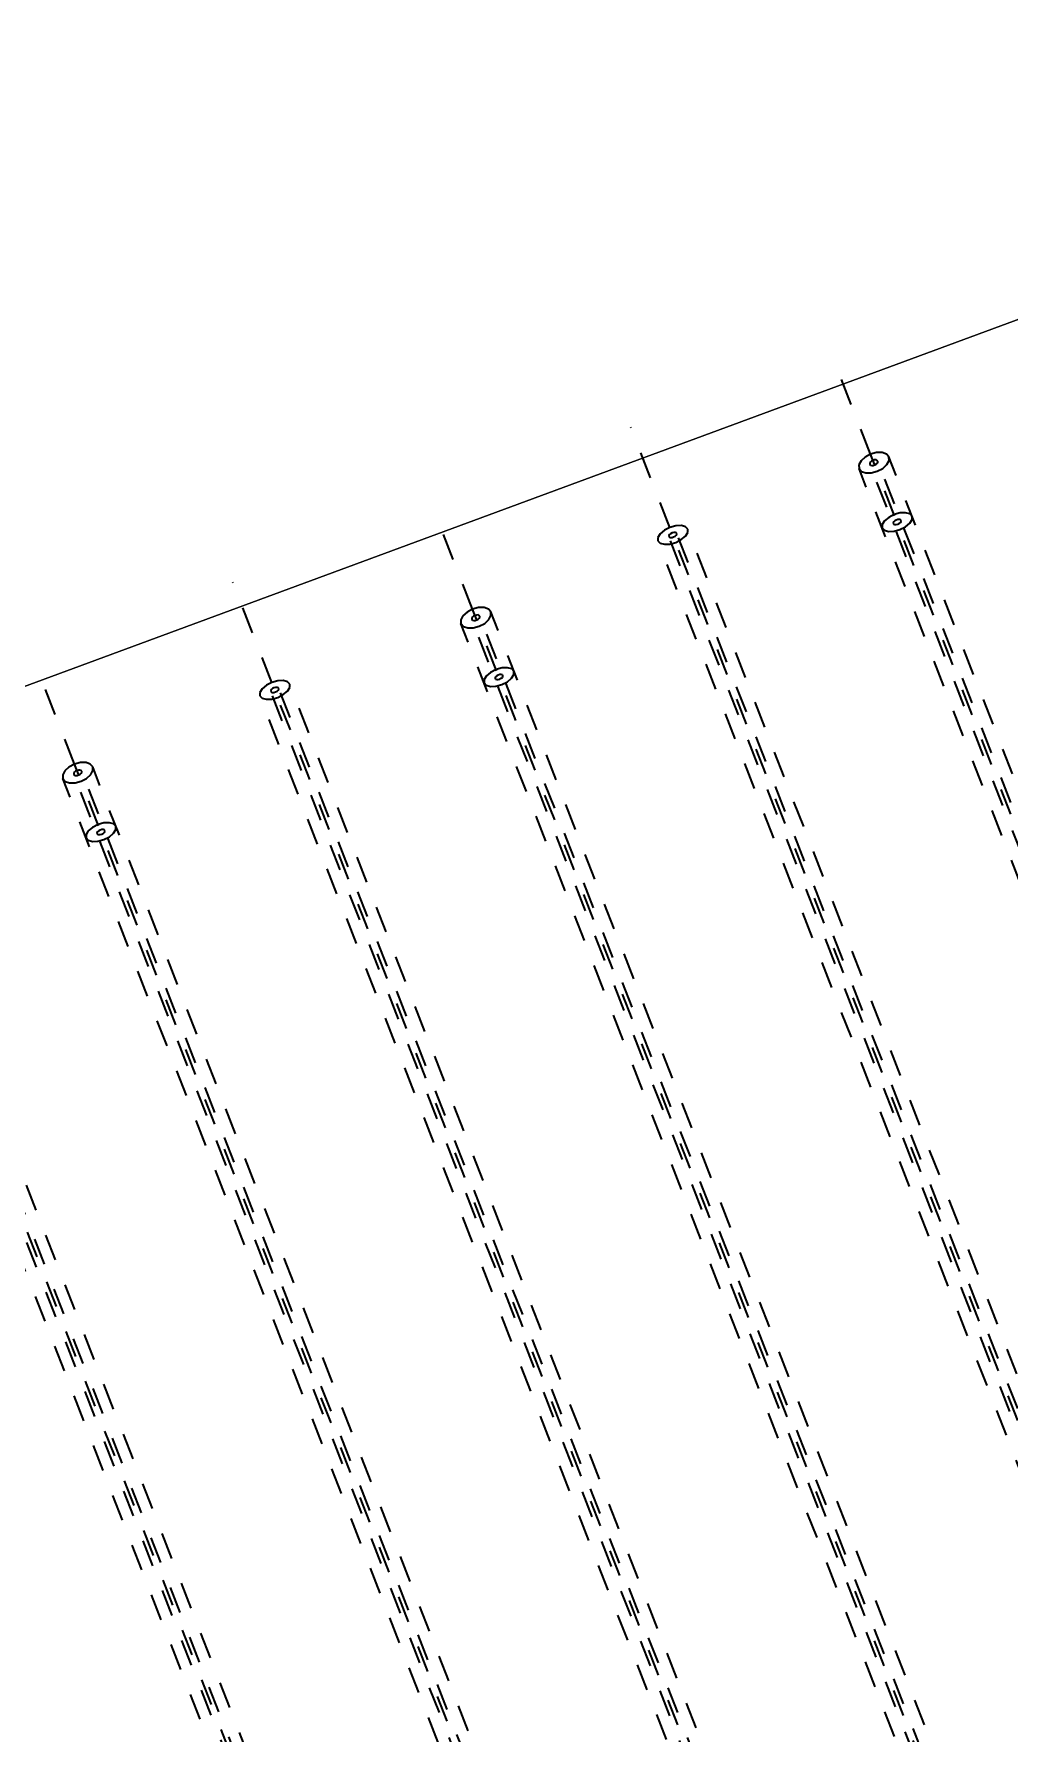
# Model space of a CAD drawing. Header units: metres. Extents: x 2688466 to 2688595, y 1221626 to 1221756.
# Drawn here: x 2688551.53 to 2688555.18, y 1221700.95 to 1221707.31 of the extents above; entities that cross this region are included whole.
import ezdxf

# ---------------------------------------------------------------- set-up
doc = ezdxf.new("R2010")
doc.units = ezdxf.units.M
doc.linetypes.add('AUSGEZOGEN', pattern=[0])
doc.linetypes.add('VERDECKT2_S2', pattern=[0.15, 0.1, -0.05])
doc.layers.add('Beton Ansicht', color=7, linetype='AUSGEZOGEN', lineweight=35)
doc.layers.add('Tiefbau Global', color=250, linetype='AUSGEZOGEN', lineweight=35)

msp = doc.modelspace()

# ---------------------------------------------------------------- linework, layer by layer
at = {"layer": 'Beton Ansicht', "linetype": 'VERDECKT2_S2', "lineweight": 35, "transparency": 33554687}
for p, q in [((2688554.6667, 1221705.738), (2688554.5306, 1221706.0876)), ((2688554.6667, 1221705.738), (2688554.6087, 1221705.887)), ((2688553.9151, 1221705.4634), (2688553.7689, 1221705.8389)), ((2688554.6308, 1221705.7133), (2688554.6228, 1221705.6981)), ((2688554.6228, 1221705.6981), (2688554.6233, 1221705.6842)), ((2688554.6463, 1221705.7273), (2688554.6308, 1221705.7133)), ((2688554.6667, 1221705.738), (2688554.6463, 1221705.7273)), ((2688554.6663, 1221705.7079), (2688554.6642, 1221705.7039)), ((2688554.6642, 1221705.7039), (2688554.6643, 1221705.7002)), ((2688554.6643, 1221705.7002), (2688554.6667, 1221705.6973)), ((2688556.4688, 1221701.0669), (2688554.6643, 1221705.7002)), ((2688554.6704, 1221705.7117), (2688554.6663, 1221705.7079)), ((2688554.6891, 1221705.7439), (2688554.6667, 1221705.738)), ((2688556.4985, 1221701.0345), (2688554.6667, 1221705.738)), ((2688554.6667, 1221705.6973), (2688554.671, 1221705.6958)), ((2688554.6759, 1221705.7145), (2688554.6704, 1221705.7117)), ((2688554.671, 1221705.6958), (2688554.6766, 1221705.6959)), ((2688554.6818, 1221705.7161), (2688554.6759, 1221705.7145)), ((2688554.6766, 1221705.6959), (2688554.6825, 1221705.6974)), ((2688554.6874, 1221705.7161), (2688554.6818, 1221705.7161)), ((2688554.6825, 1221705.6974), (2688554.688, 1221705.7003)), ((2688554.6917, 1221705.7146), (2688554.6874, 1221705.7161)), ((2688554.688, 1221705.7003), (2688554.6921, 1221705.704)), ((2688554.7099, 1221705.744), (2688554.6891, 1221705.7439)), ((2688554.6941, 1221705.7118), (2688554.6917, 1221705.7146)), ((2688554.6921, 1221705.704), (2688554.6943, 1221705.7081)), ((2688554.6943, 1221705.7081), (2688554.6941, 1221705.7118)), ((2688556.4986, 1221701.0785), (2688554.6941, 1221705.7118)), ((2688554.7261, 1221705.7384), (2688554.7099, 1221705.744)), ((2688554.7121, 1221705.6847), (2688554.7276, 1221705.6987)), ((2688554.7351, 1221705.7277), (2688554.7261, 1221705.7384)), ((2688554.7276, 1221705.6987), (2688554.7356, 1221705.7138)), ((2688556.5042, 1221701.1853), (2688554.7351, 1221705.7277)), ((2688554.7356, 1221705.7138), (2688554.7351, 1221705.7277)), ((2688556.3924, 1221701.1418), (2688554.6233, 1221705.6842)), ((2688554.6233, 1221705.6842), (2688554.6323, 1221705.6736)), ((2688554.6323, 1221705.6736), (2688554.6485, 1221705.6679)), ((2688554.6485, 1221705.6679), (2688554.6693, 1221705.668)), ((2688554.6693, 1221705.668), (2688554.6917, 1221705.6739)), ((2688554.6917, 1221705.6739), (2688554.7121, 1221705.6847)), ((2688553.1758, 1221705.1574), (2688553.0396, 1221705.507)), ((2688554.755, 1221705.5114), (2688554.7344, 1221705.501)), ((2688554.7772, 1221705.5177), (2688554.755, 1221705.5114)), ((2688554.7977, 1221705.5187), (2688554.7772, 1221705.5177)), ((2688554.8133, 1221705.5143), (2688554.7977, 1221705.5187)), ((2688554.8218, 1221705.5053), (2688554.8133, 1221705.5143)), ((2688554.8217, 1221705.4929), (2688554.8218, 1221705.5053)), ((2688553.8788, 1221705.4398), (2688553.8702, 1221705.426)), ((2688553.8946, 1221705.4529), (2688553.8788, 1221705.4398)), ((2688553.9151, 1221705.4634), (2688553.8946, 1221705.4529)), ((2688553.9176, 1221705.4401), (2688553.9134, 1221705.4366)), ((2688553.9374, 1221705.4696), (2688553.9151, 1221705.4634)), ((2688555.8715, 1221700.4402), (2688553.9151, 1221705.4634)), ((2688553.9231, 1221705.4429), (2688553.9176, 1221705.4401)), ((2688553.9291, 1221705.4446), (2688553.9231, 1221705.4429)), ((2688553.9345, 1221705.4448), (2688553.9291, 1221705.4446)), ((2688553.9387, 1221705.4437), (2688553.9345, 1221705.4448)), ((2688553.9579, 1221705.4706), (2688553.9374, 1221705.4696)), ((2688553.9386, 1221705.4343), (2688553.9409, 1221705.438)), ((2688553.9409, 1221705.4412), (2688553.9387, 1221705.4437)), ((2688553.9409, 1221705.438), (2688553.9409, 1221705.4412)), ((2688555.8707, 1221700.4863), (2688553.9409, 1221705.4412)), ((2688553.9735, 1221705.4663), (2688553.9579, 1221705.4706)), ((2688553.9733, 1221705.4311), (2688553.9819, 1221705.4449)), ((2688553.9819, 1221705.4572), (2688553.9735, 1221705.4663)), ((2688555.8677, 1221700.6153), (2688553.9819, 1221705.4572)), ((2688553.9819, 1221705.4449), (2688553.9819, 1221705.4572)), ((2688554.71, 1221705.4741), (2688554.7099, 1221705.4617)), ((2688554.7099, 1221705.4617), (2688554.7184, 1221705.4527)), ((2688554.7186, 1221705.4879), (2688554.71, 1221705.4741)), ((2688554.7184, 1221705.4527), (2688554.734, 1221705.4483)), ((2688554.7344, 1221705.501), (2688554.7186, 1221705.4879)), ((2688554.734, 1221705.4483), (2688554.7545, 1221705.4493)), ((2688554.751, 1221705.481), (2688554.7509, 1221705.4777)), ((2688554.7509, 1221705.4777), (2688554.7532, 1221705.4753)), ((2688554.7533, 1221705.4847), (2688554.751, 1221705.481)), ((2688554.7532, 1221705.4753), (2688554.7574, 1221705.4741)), ((2688554.7575, 1221705.4882), (2688554.7533, 1221705.4847)), ((2688554.7545, 1221705.4493), (2688554.7767, 1221705.4555)), ((2688554.7574, 1221705.4741), (2688554.7628, 1221705.4744)), ((2688554.7629, 1221705.4909), (2688554.7575, 1221705.4882)), ((2688554.7628, 1221705.4744), (2688554.7688, 1221705.476)), ((2688554.7689, 1221705.4926), (2688554.7629, 1221705.4909)), ((2688554.7688, 1221705.476), (2688554.7742, 1221705.4788)), ((2688554.7743, 1221705.4929), (2688554.7689, 1221705.4926)), ((2688554.7742, 1221705.4788), (2688554.7784, 1221705.4823)), ((2688554.7785, 1221705.4917), (2688554.7743, 1221705.4929)), ((2688554.7767, 1221705.4555), (2688554.7973, 1221705.466)), ((2688554.7784, 1221705.4823), (2688554.7807, 1221705.486)), ((2688554.7808, 1221705.4893), (2688554.7785, 1221705.4917)), ((2688554.7807, 1221705.486), (2688554.7808, 1221705.4893)), ((2688554.7973, 1221705.466), (2688554.8131, 1221705.4791)), ((2688554.8131, 1221705.4791), (2688554.8217, 1221705.4929)), ((2688553.8702, 1221705.426), (2688553.8701, 1221705.4137)), ((2688555.7558, 1221700.5718), (2688553.8701, 1221705.4137)), ((2688553.8701, 1221705.4137), (2688553.8785, 1221705.4046)), ((2688553.8785, 1221705.4046), (2688553.8942, 1221705.4003)), ((2688553.8942, 1221705.4003), (2688553.9147, 1221705.4013)), ((2688553.9112, 1221705.4329), (2688553.9111, 1221705.4296)), ((2688553.9111, 1221705.4296), (2688553.9134, 1221705.4272)), ((2688555.8408, 1221700.4747), (2688553.9111, 1221705.4296)), ((2688553.9134, 1221705.4366), (2688553.9112, 1221705.4329)), ((2688553.9134, 1221705.4272), (2688553.9175, 1221705.4261)), ((2688553.9147, 1221705.4013), (2688553.9369, 1221705.4075)), ((2688553.9175, 1221705.4261), (2688553.923, 1221705.4263)), ((2688553.923, 1221705.4263), (2688553.9289, 1221705.428)), ((2688553.9289, 1221705.428), (2688553.9344, 1221705.4308)), ((2688553.9344, 1221705.4308), (2688553.9386, 1221705.4343)), ((2688553.9369, 1221705.4075), (2688553.9575, 1221705.4179)), ((2688553.9575, 1221705.4179), (2688553.9733, 1221705.4311)), ((2688552.4242, 1221704.8827), (2688552.278, 1221705.2583)), ((2688553.1758, 1221705.1574), (2688553.1178, 1221705.3063)), ((2688553.1399, 1221705.1326), (2688553.1319, 1221705.1175)), ((2688553.1553, 1221705.1466), (2688553.1399, 1221705.1326)), ((2688553.1758, 1221705.1574), (2688553.1553, 1221705.1466)), ((2688553.1754, 1221705.1273), (2688553.1732, 1221705.1232)), ((2688553.1732, 1221705.1232), (2688553.1734, 1221705.1195)), ((2688553.1795, 1221705.131), (2688553.1754, 1221705.1273)), ((2688553.1981, 1221705.1633), (2688553.1758, 1221705.1574)), ((2688555.0076, 1221700.4539), (2688553.1758, 1221705.1574)), ((2688553.185, 1221705.1339), (2688553.1795, 1221705.131)), ((2688553.1909, 1221705.1354), (2688553.185, 1221705.1339)), ((2688553.1965, 1221705.1355), (2688553.1909, 1221705.1354)), ((2688553.2008, 1221705.134), (2688553.1965, 1221705.1355)), ((2688553.1971, 1221705.1196), (2688553.2012, 1221705.1234)), ((2688553.219, 1221705.1634), (2688553.1981, 1221705.1633)), ((2688553.2032, 1221705.1311), (2688553.2008, 1221705.134)), ((2688553.2012, 1221705.1234), (2688553.2033, 1221705.1274)), ((2688553.2033, 1221705.1274), (2688553.2032, 1221705.1311)), ((2688555.0077, 1221700.4979), (2688553.2032, 1221705.1311)), ((2688553.2352, 1221705.1577), (2688553.219, 1221705.1634)), ((2688553.2442, 1221705.1471), (2688553.2352, 1221705.1577)), ((2688553.2366, 1221705.118), (2688553.2447, 1221705.1332)), ((2688555.0133, 1221700.6047), (2688553.2442, 1221705.1471)), ((2688553.2447, 1221705.1332), (2688553.2442, 1221705.1471)), ((2688553.1319, 1221705.1175), (2688553.1324, 1221705.1036)), ((2688554.9014, 1221700.5611), (2688553.1324, 1221705.1036)), ((2688553.1324, 1221705.1036), (2688553.1414, 1221705.0929)), ((2688553.1414, 1221705.0929), (2688553.1576, 1221705.0873)), ((2688553.1576, 1221705.0873), (2688553.1784, 1221705.0874)), ((2688553.1734, 1221705.1195), (2688553.1758, 1221705.1167)), ((2688554.9778, 1221700.4862), (2688553.1734, 1221705.1195)), ((2688553.1758, 1221705.1167), (2688553.1801, 1221705.1152)), ((2688553.1784, 1221705.0874), (2688553.2008, 1221705.0933)), ((2688553.1801, 1221705.1152), (2688553.1857, 1221705.1152)), ((2688553.1857, 1221705.1152), (2688553.1916, 1221705.1168)), ((2688553.1916, 1221705.1168), (2688553.1971, 1221705.1196)), ((2688553.2008, 1221705.0933), (2688553.2212, 1221705.104)), ((2688553.2212, 1221705.104), (2688553.2366, 1221705.118)), ((2688553.264, 1221704.9308), (2688553.2435, 1221704.9203)), ((2688553.2863, 1221704.937), (2688553.264, 1221704.9308)), ((2688553.3068, 1221704.938), (2688553.2863, 1221704.937)), ((2688553.3224, 1221704.9337), (2688553.3068, 1221704.938)), ((2688553.3308, 1221704.9246), (2688553.3224, 1221704.9337)), ((2688551.6849, 1221704.5767), (2688551.5487, 1221704.9263)), ((2688552.4037, 1221704.8723), (2688552.3879, 1221704.8592)), ((2688552.4242, 1221704.8827), (2688552.4037, 1221704.8723)), ((2688552.4465, 1221704.889), (2688552.4242, 1221704.8827)), ((2688554.3805, 1221699.8595), (2688552.4242, 1221704.8827)), ((2688552.467, 1221704.89), (2688552.4465, 1221704.889)), ((2688552.4826, 1221704.8856), (2688552.467, 1221704.89)), ((2688552.491, 1221704.8766), (2688552.4826, 1221704.8856)), ((2688552.4909, 1221704.8642), (2688552.491, 1221704.8766)), ((2688554.3767, 1221700.0347), (2688552.491, 1221704.8766)), ((2688553.2191, 1221704.8934), (2688553.219, 1221704.8811)), ((2688553.219, 1221704.8811), (2688553.2274, 1221704.872)), ((2688553.2277, 1221704.9072), (2688553.2191, 1221704.8934)), ((2688553.2274, 1221704.872), (2688553.2431, 1221704.8677)), ((2688553.2435, 1221704.9203), (2688553.2277, 1221704.9072)), ((2688553.2431, 1221704.8677), (2688553.2636, 1221704.8687)), ((2688553.2623, 1221704.904), (2688553.26, 1221704.9003)), ((2688553.26, 1221704.9003), (2688553.26, 1221704.897)), ((2688553.26, 1221704.897), (2688553.2623, 1221704.8946)), ((2688553.2665, 1221704.9075), (2688553.2623, 1221704.904)), ((2688553.2623, 1221704.8946), (2688553.2664, 1221704.8935)), ((2688553.2636, 1221704.8687), (2688553.2858, 1221704.8749)), ((2688553.2664, 1221704.8935), (2688553.2719, 1221704.8937)), ((2688553.272, 1221704.9103), (2688553.2665, 1221704.9075)), ((2688553.2719, 1221704.8937), (2688553.2778, 1221704.8954)), ((2688553.278, 1221704.912), (2688553.272, 1221704.9103)), ((2688553.2778, 1221704.8954), (2688553.2833, 1221704.8982)), ((2688553.2834, 1221704.9122), (2688553.278, 1221704.912)), ((2688553.2833, 1221704.8982), (2688553.2875, 1221704.9017)), ((2688553.2876, 1221704.9111), (2688553.2834, 1221704.9122)), ((2688553.2858, 1221704.8749), (2688553.3064, 1221704.8853)), ((2688553.2875, 1221704.9017), (2688553.2898, 1221704.9054)), ((2688553.2898, 1221704.9086), (2688553.2876, 1221704.9111)), ((2688553.2898, 1221704.9054), (2688553.2898, 1221704.9086)), ((2688553.3064, 1221704.8853), (2688553.3222, 1221704.8985)), ((2688553.3222, 1221704.8985), (2688553.3308, 1221704.9123)), ((2688553.3308, 1221704.9123), (2688553.3308, 1221704.9246)), ((2688552.3793, 1221704.8454), (2688552.3792, 1221704.833)), ((2688554.2649, 1221699.9911), (2688552.3792, 1221704.833)), ((2688552.3792, 1221704.833), (2688552.3876, 1221704.824)), ((2688552.3879, 1221704.8592), (2688552.3793, 1221704.8454)), ((2688552.3876, 1221704.824), (2688552.4033, 1221704.8196)), ((2688552.4033, 1221704.8196), (2688552.4238, 1221704.8206)), ((2688552.4225, 1221704.856), (2688552.4202, 1221704.8523)), ((2688552.4202, 1221704.8523), (2688552.4202, 1221704.849)), ((2688552.4202, 1221704.849), (2688552.4225, 1221704.8466)), ((2688554.3499, 1221699.8941), (2688552.4202, 1221704.849)), ((2688552.4267, 1221704.8595), (2688552.4225, 1221704.856)), ((2688552.4225, 1221704.8466), (2688552.4266, 1221704.8454)), ((2688552.4238, 1221704.8206), (2688552.446, 1221704.8268)), ((2688552.4266, 1221704.8454), (2688552.4321, 1221704.8457)), ((2688552.4322, 1221704.8622), (2688552.4267, 1221704.8595)), ((2688552.4321, 1221704.8457), (2688552.438, 1221704.8473)), ((2688552.4381, 1221704.8639), (2688552.4322, 1221704.8622)), ((2688552.438, 1221704.8473), (2688552.4435, 1221704.8501)), ((2688552.4436, 1221704.8642), (2688552.4381, 1221704.8639)), ((2688552.4435, 1221704.8501), (2688552.4477, 1221704.8536)), ((2688552.4478, 1221704.863), (2688552.4436, 1221704.8642)), ((2688552.446, 1221704.8268), (2688552.4666, 1221704.8373)), ((2688552.4477, 1221704.8536), (2688552.45, 1221704.8573)), ((2688552.45, 1221704.8606), (2688552.4478, 1221704.863)), ((2688552.45, 1221704.8573), (2688552.45, 1221704.8606)), ((2688554.3797, 1221699.9057), (2688552.45, 1221704.8606)), ((2688552.4666, 1221704.8373), (2688552.4823, 1221704.8504)), ((2688552.4823, 1221704.8504), (2688552.4909, 1221704.8642)), ((2688551.6849, 1221704.5767), (2688551.6269, 1221704.7257)), ((2688551.649, 1221704.552), (2688551.6409, 1221704.5368)), ((2688551.6644, 1221704.566), (2688551.649, 1221704.552)), ((2688551.6849, 1221704.5767), (2688551.6644, 1221704.566)), ((2688551.6886, 1221704.5504), (2688551.6845, 1221704.5466)), ((2688551.7072, 1221704.5826), (2688551.6849, 1221704.5767)), ((2688553.5167, 1221699.8732), (2688551.6849, 1221704.5767)), ((2688551.694, 1221704.5532), (2688551.6886, 1221704.5504)), ((2688551.7, 1221704.5548), (2688551.694, 1221704.5532)), ((2688551.7055, 1221704.5548), (2688551.7, 1221704.5548)), ((2688551.7099, 1221704.5533), (2688551.7055, 1221704.5548)), ((2688551.7281, 1221704.5827), (2688551.7072, 1221704.5826)), ((2688551.7123, 1221704.5505), (2688551.7099, 1221704.5533)), ((2688551.7124, 1221704.5468), (2688551.7123, 1221704.5505)), ((2688553.5167, 1221699.9172), (2688551.7123, 1221704.5505)), ((2688551.7442, 1221704.5771), (2688551.7281, 1221704.5827)), ((2688551.7533, 1221704.5664), (2688551.7442, 1221704.5771)), ((2688551.7457, 1221704.5374), (2688551.7538, 1221704.5525)), ((2688553.5223, 1221700.024), (2688551.7533, 1221704.5664)), ((2688551.7538, 1221704.5525), (2688551.7533, 1221704.5664)), ((2688551.6409, 1221704.5368), (2688551.6415, 1221704.5229)), ((2688553.4105, 1221699.9805), (2688551.6415, 1221704.5229)), ((2688551.6415, 1221704.5229), (2688551.6505, 1221704.5123)), ((2688551.6505, 1221704.5123), (2688551.6667, 1221704.5066)), ((2688551.6667, 1221704.5066), (2688551.6875, 1221704.5067)), ((2688551.6845, 1221704.5466), (2688551.6823, 1221704.5426)), ((2688551.6823, 1221704.5426), (2688551.6825, 1221704.5389)), ((2688551.6825, 1221704.5389), (2688551.6849, 1221704.536)), ((2688553.4869, 1221699.9056), (2688551.6825, 1221704.5389)), ((2688551.6849, 1221704.536), (2688551.6892, 1221704.5345)), ((2688551.6875, 1221704.5067), (2688551.7099, 1221704.5126)), ((2688551.6892, 1221704.5345), (2688551.6947, 1221704.5346)), ((2688551.6947, 1221704.5346), (2688551.7007, 1221704.5361)), ((2688551.7007, 1221704.5361), (2688551.7061, 1221704.539)), ((2688551.7061, 1221704.539), (2688551.7103, 1221704.5427)), ((2688551.7099, 1221704.5126), (2688551.7303, 1221704.5234)), ((2688551.7103, 1221704.5427), (2688551.7124, 1221704.5468)), ((2688551.7303, 1221704.5234), (2688551.7457, 1221704.5374)), ((2688552.777, 1221699.5239), (2688550.8913, 1221704.3658)), ((2688552.8517, 1221699.3764), (2688550.8953, 1221704.3996)), ((2688552.8068, 1221699.5355), (2688550.9211, 1221704.3775)), ((2688552.8478, 1221699.5515), (2688550.9621, 1221704.3934)), ((2688551.7953, 1221704.3564), (2688551.7731, 1221704.3501)), ((2688551.8158, 1221704.3574), (2688551.7953, 1221704.3564)), ((2688551.8315, 1221704.353), (2688551.8158, 1221704.3574)), ((2688552.736, 1221699.508), (2688550.8503, 1221704.3499)), ((2688551.7282, 1221704.3128), (2688551.7281, 1221704.3004)), ((2688551.7281, 1221704.3004), (2688551.7365, 1221704.2914)), ((2688551.7368, 1221704.3266), (2688551.7282, 1221704.3128)), ((2688551.7526, 1221704.3397), (2688551.7368, 1221704.3266)), ((2688551.7731, 1221704.3501), (2688551.7526, 1221704.3397)), ((2688551.7714, 1221704.3234), (2688551.7691, 1221704.3197)), ((2688551.7691, 1221704.3197), (2688551.7691, 1221704.3164)), ((2688551.7691, 1221704.3164), (2688551.7713, 1221704.314)), ((2688551.7713, 1221704.314), (2688551.7755, 1221704.3128)), ((2688551.7756, 1221704.3269), (2688551.7714, 1221704.3234)), ((2688551.7727, 1221704.288), (2688551.7949, 1221704.2942)), ((2688551.7755, 1221704.3128), (2688551.781, 1221704.3131)), ((2688551.7811, 1221704.3296), (2688551.7756, 1221704.3269)), ((2688551.781, 1221704.3131), (2688551.7869, 1221704.3147)), ((2688551.787, 1221704.3313), (2688551.7811, 1221704.3296)), ((2688551.7869, 1221704.3147), (2688551.7924, 1221704.3175)), ((2688551.7925, 1221704.3316), (2688551.787, 1221704.3313)), ((2688551.7924, 1221704.3175), (2688551.7966, 1221704.321)), ((2688551.7967, 1221704.3304), (2688551.7925, 1221704.3316)), ((2688551.7949, 1221704.2942), (2688551.8155, 1221704.3047)), ((2688551.7966, 1221704.321), (2688551.7989, 1221704.3247)), ((2688551.7989, 1221704.328), (2688551.7967, 1221704.3304)), ((2688551.7989, 1221704.3247), (2688551.7989, 1221704.328)), ((2688551.8155, 1221704.3047), (2688551.8312, 1221704.3178)), ((2688551.8312, 1221704.3178), (2688551.8398, 1221704.3316)), ((2688551.8399, 1221704.344), (2688551.8315, 1221704.353)), ((2688551.8398, 1221704.3316), (2688551.8399, 1221704.344)), ((2688551.7365, 1221704.2914), (2688551.7522, 1221704.287)), ((2688551.7522, 1221704.287), (2688551.7727, 1221704.288))]:
    msp.add_line(p, q, dxfattribs=at)
at = {"layer": 'Tiefbau Global', "color": 1, "lineweight": 25, "transparency": 33554687}
msp.add_lwpolyline([(2688539.383, 1221700.392), (2688539.383, 1221700.392), (2688567.785, 1221710.886), (2688567.785, 1221710.886)], close=True, dxfattribs=at)

doc.saveas('drawing.dxf')
